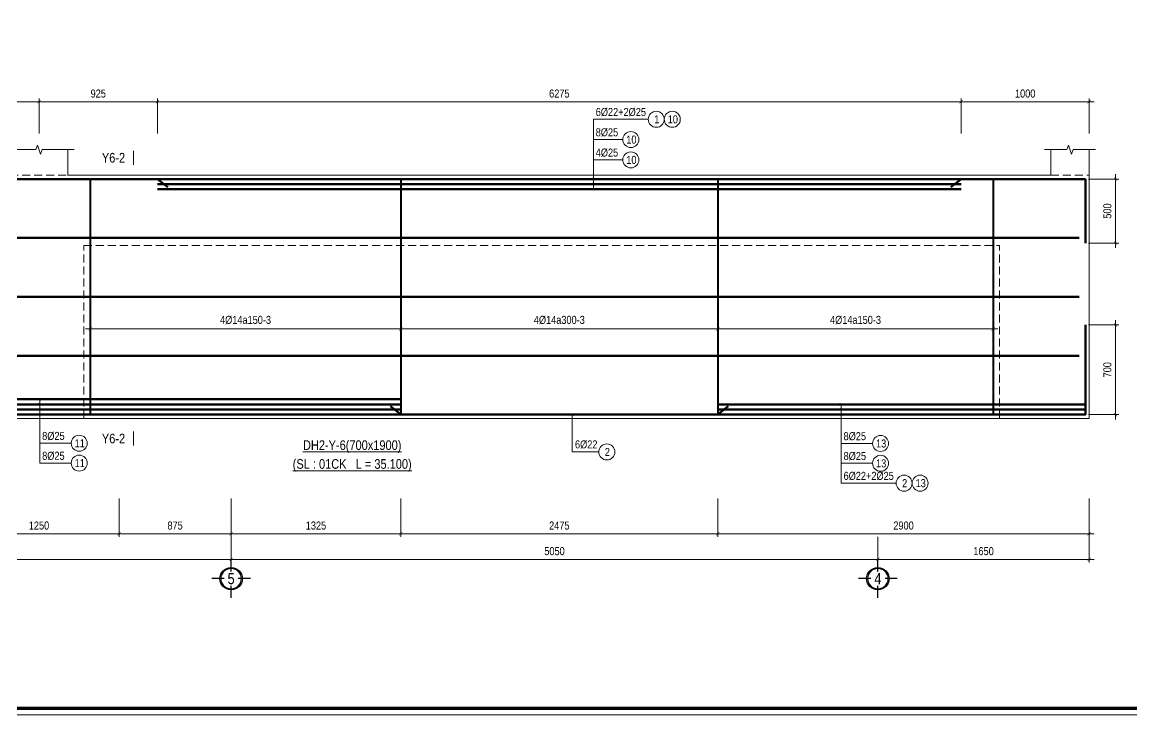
# Model space of a CAD drawing. Header units: millimetres. Extents: x 3014920 to 3563667, y -1638653 to -1356471.
# Drawn here: x 3088207 to 3096871, y -1620686 to -1615274 of the extents above; entities that cross this region are included whole.
import ezdxf
from ezdxf.enums import TextEntityAlignment as Align
from ezdxf.xclip import XClip

# ---------------------------------------------------------------- set-up
doc = ezdxf.new("R2010")
doc.units = ezdxf.units.MM
doc.header["$MEASUREMENT"] = 0
doc.header["$XCLIPFRAME"] = 0
doc.header["$PDMODE"] = 2
doc.linetypes.add('HIDDEN', pattern=[0.375, 0.25, -0.125])
doc.layers.get('0').update_dxf_attribs({"lineweight": 9})
doc.layers.get('Defpoints').update_dxf_attribs({"color": 10, "lineweight": 0})
for name, color, linetype, lineweight in [('2', 2, 'Continuous', 20), ('CDAI', 21, 'Continuous', 40), ('CTHEP', 50, 'Continuous', 50), ('DBAO', 90, 'Continuous', 13), ('DGIONG', 130, 'Continuous', 13), ('KTH', 154, 'Continuous', 9), ('Net khuat', 8, 'HIDDEN', 13), ('TEXT', 7, 'Continuous', 15)]:
    doc.layers.add(name, color=color, linetype=linetype, lineweight=lineweight)
doc.layers.add('8', color=8, linetype='Continuous')
doc.styles.add('HELVECONDENSE', font='VHELVCN_0.TTF')
doc.styles.add('Star-HelCon', font='VHELVCN_0.TTF')
doc.styles.add('TTP-HelCon', font='VHELVCN_0.TTF')
doc.styles.add('VNI-HELVE-CONDENSE', font='VHELVCN_0.TTF')
doc.dimstyles.new('kc-25', dxfattribs={"dimtxt": 62.5, "dimasz": 20, "dimexe": 20, "dimexo": 50, "dimgap": 25, "dimtad": 3, "dimdec": 0, "dimzin": 0, "dimdsep": 46, "dimtxsty": 'VNI-HELVE-CONDENSE', "dimblk": 'DIM', "dimcen": 2.5, "dimclrd": 256, "dimclre": 154, "dimclrt": 7, "dimaunit": 1, "dimadec": 0, "dimazin": 0, "dimtfac": 1, "dimtdec": 0, "dimtix": 1, "dimtmove": 0, "dimatfit": 3, "dimldrblk": 'DOT', "dimfxl": 1, "dimtolj": 1, "dimtzin": 0, "dimarcsym": 0})
doc.dimstyles.new('TTP-25', dxfattribs={"dimscale": 25, "dimtxt": 2.5, "dimasz": 1, "dimexe": 1, "dimexo": 1, "dimgap": 0.09, "dimtad": 0, "dimdec": 4, "dimrnd": 1, "dimzin": 9, "dimdsep": 46, "dimtxsty": 'TTP-HelCon', "dimblk": 'ARCHTICK', "dimcen": 0.09, "dimdle": 1.5, "dimclrd": 256, "dimclre": 256, "dimclrt": 7, "dimadec": 0, "dimazin": 0, "dimtfac": 1, "dimtdec": 4, "dimtmove": 0, "dimatfit": 3, "dimldrblk": 'ARCHTICK', "dimfxl": 1, "dimtvp": 1, "dimtolj": 1, "dimtzin": 0, "dimarcsym": 0})

# ---------------------------------------------------------------- blocks, each defined once
blk = doc.blocks.new('dau truc')
blk.add_circle((0, 0), 180)
at = {"layer": '8'}
for p, q in [((0, 127), (0, 345)), ((-127, 0), (-345, 0)), ((0, -345), (0, -127)), ((345, 0), (127, 0))]:
    blk.add_line(p, q, dxfattribs=at)
blk.add_circle((0, 0), 200, dxfattribs=at)
at = {"layer": 'TEXT', "style": 'HELVECONDENSE'}
blk.add_attdef('A', text='', height=233, dxfattribs=at).set_placement((0, 0), align=Align.MIDDLE)
blk = doc.blocks.new('_ArchTick')
at = {"color": 0, "linetype": 'ByBlock', "const_width": 0.15}
blk.add_lwpolyline([(-0.5, -0.5), (0.5, 0.5)], dxfattribs=at)
blk = doc.blocks.new('*D2599')
at = {"layer": 'Defpoints', "color": 0, "transparency": 16777216}
for p in [(19000, -2801), (28400, -2801), (19000, -3001)]:
    blk.add_point(p, dxfattribs=at)
at = {"layer": 'KTH', "lineweight": -2, "transparency": 16777216}
for p, q in [((19000, -2826), (19000, -3026)), ((28400, -2826), (28400, -3026)), ((28437.5, -3001), (18962.5, -3001))]:
    blk.add_line(p, q, dxfattribs=at)
at = {"layer": 'KTH', "lineweight": -2, "transparency": 16777216, "xscale": 25, "yscale": 25, "zscale": 25, "rotation": 180}
blk.add_blockref('_ArchTick', (19000, -3001), dxfattribs=at)
at = {"layer": 'KTH', "lineweight": -2, "transparency": 16777216, "xscale": 25, "yscale": 25, "zscale": 25}
blk.add_blockref('_ArchTick', (28400, -3001), dxfattribs=at)
at = {"layer": 'KTH', "color": 7, "transparency": 16777216, "insert": (23700, -2937.2), "char_height": 62.5, "attachment_point": 5, "style": 'TTP-HelCon'}
blk.add_mtext('\\A1;9400', dxfattribs=at)
blk = doc.blocks.new('*D2600')
at = {"layer": 'Defpoints', "color": 0, "transparency": 16777216}
for p in [(28400, -2801), (33450, -2801), (28400, -3001)]:
    blk.add_point(p, dxfattribs=at)
at = {"layer": 'KTH', "lineweight": -2, "transparency": 16777216}
for p, q in [((28400, -2826), (28400, -3026)), ((33450, -2826), (33450, -3026)), ((33487.5, -3001), (28362.5, -3001))]:
    blk.add_line(p, q, dxfattribs=at)
at = {"layer": 'KTH', "lineweight": -2, "transparency": 16777216, "xscale": 25, "yscale": 25, "zscale": 25, "rotation": 180}
blk.add_blockref('_ArchTick', (28400, -3001), dxfattribs=at)
at = {"layer": 'KTH', "lineweight": -2, "transparency": 16777216, "xscale": 25, "yscale": 25, "zscale": 25}
blk.add_blockref('_ArchTick', (33450, -3001), dxfattribs=at)
at = {"layer": 'KTH', "color": 7, "transparency": 16777216, "insert": (30925, -2937.2), "char_height": 62.5, "attachment_point": 5, "style": 'TTP-HelCon'}
blk.add_mtext('\\A1;5050', dxfattribs=at)
blk = doc.blocks.new('*D2606')
at = {"layer": 'Defpoints', "color": 0, "transparency": 16777216}
for p in [(26900, 574), (25975, 300), (26900, 300)]:
    blk.add_point(p, dxfattribs=at)
at = {"layer": 'KTH', "lineweight": -2, "transparency": 16777216}
for p, q in [((25937.5, 574), (26937.5, 574)), ((25975, 325), (25975, 599)), ((26900, 325), (26900, 599))]:
    blk.add_line(p, q, dxfattribs=at)
at = {"layer": 'KTH', "lineweight": -2, "transparency": 16777216, "xscale": 25, "yscale": 25, "zscale": 25, "rotation": 180}
blk.add_blockref('_ArchTick', (25975, 574), dxfattribs=at)
at = {"layer": 'KTH', "lineweight": -2, "transparency": 16777216, "xscale": 25, "yscale": 25, "zscale": 25}
blk.add_blockref('_ArchTick', (26900, 574), dxfattribs=at)
at = {"layer": 'KTH', "color": 7, "transparency": 16777216, "insert": (26437.5, 637.8), "char_height": 62.5, "attachment_point": 5, "style": 'TTP-HelCon'}
blk.add_mtext('\\A1;925', dxfattribs=at)
blk = doc.blocks.new('*D2607')
at = {"layer": 'Defpoints', "color": 0, "transparency": 16777216}
for p in [(26900, 574), (26900, 300), (27825, 300)]:
    blk.add_point(p, dxfattribs=at)
at = {"layer": 'KTH', "lineweight": -2, "transparency": 16777216}
for p, q in [((27862.5, 574), (26862.5, 574)), ((26900, 325), (26900, 599)), ((27825, 325), (27825, 599))]:
    blk.add_line(p, q, dxfattribs=at)
at = {"layer": 'KTH', "lineweight": -2, "transparency": 16777216, "xscale": 25, "yscale": 25, "zscale": 25, "rotation": 180}
blk.add_blockref('_ArchTick', (26900, 574), dxfattribs=at)
at = {"layer": 'KTH', "lineweight": -2, "transparency": 16777216, "xscale": 25, "yscale": 25, "zscale": 25}
blk.add_blockref('_ArchTick', (27825, 574), dxfattribs=at)
at = {"layer": 'KTH', "color": 7, "transparency": 16777216, "insert": (27362.5, 637.8), "char_height": 62.5, "attachment_point": 5, "style": 'TTP-HelCon'}
blk.add_mtext('\\A1;925', dxfattribs=at)
blk = doc.blocks.new('*D2608')
at = {"layer": 'Defpoints', "color": 0, "transparency": 16777216}
for p in [(35100, 574), (34100, 300), (35100, 300)]:
    blk.add_point(p, dxfattribs=at)
at = {"layer": 'KTH', "lineweight": -2, "transparency": 16777216}
for p, q in [((34062.5, 574), (35137.5, 574)), ((34100, 325), (34100, 599)), ((35100, 325), (35100, 599))]:
    blk.add_line(p, q, dxfattribs=at)
at = {"layer": 'KTH', "lineweight": -2, "transparency": 16777216, "xscale": 25, "yscale": 25, "zscale": 25, "rotation": 180}
blk.add_blockref('_ArchTick', (34100, 574), dxfattribs=at)
at = {"layer": 'KTH', "lineweight": -2, "transparency": 16777216, "xscale": 25, "yscale": 25, "zscale": 25}
blk.add_blockref('_ArchTick', (35100, 574), dxfattribs=at)
at = {"layer": 'KTH', "color": 7, "transparency": 16777216, "insert": (34600, 637.8), "char_height": 62.5, "attachment_point": 5, "style": 'TTP-HelCon'}
blk.add_mtext('\\A1;1000', dxfattribs=at)
blk = doc.blocks.new('*D2609')
at = {"layer": 'Defpoints', "color": 0, "transparency": 16777216}
for p in [(27825, 574), (27825, 300), (34100, 300)]:
    blk.add_point(p, dxfattribs=at)
at = {"layer": 'KTH', "lineweight": -2, "transparency": 16777216}
for p, q in [((34137.5, 574), (27787.5, 574)), ((27825, 325), (27825, 599)), ((34100, 325), (34100, 599))]:
    blk.add_line(p, q, dxfattribs=at)
at = {"layer": 'KTH', "lineweight": -2, "transparency": 16777216, "xscale": 25, "yscale": 25, "zscale": 25, "rotation": 180}
blk.add_blockref('_ArchTick', (27825, 574), dxfattribs=at)
at = {"layer": 'KTH', "lineweight": -2, "transparency": 16777216, "xscale": 25, "yscale": 25, "zscale": 25}
blk.add_blockref('_ArchTick', (34100, 574), dxfattribs=at)
at = {"layer": 'KTH', "color": 7, "transparency": 16777216, "insert": (30962.5, 637.8), "char_height": 62.5, "attachment_point": 5, "style": 'TTP-HelCon'}
blk.add_mtext('\\A1;6275', dxfattribs=at)
blk = doc.blocks.new('*D2612')
at = {"layer": 'Defpoints', "color": 0, "transparency": 16777216}
for p in [(27525, -2500), (28400, -2500), (27525, -2801)]:
    blk.add_point(p, dxfattribs=at)
at = {"layer": 'KTH', "lineweight": -2, "transparency": 16777216}
for p, q in [((27525, -2525), (27525, -2826)), ((28400, -2525), (28400, -2826)), ((28437.5, -2801), (27487.5, -2801))]:
    blk.add_line(p, q, dxfattribs=at)
at = {"layer": 'KTH', "lineweight": -2, "transparency": 16777216, "xscale": 25, "yscale": 25, "zscale": 25, "rotation": 180}
blk.add_blockref('_ArchTick', (27525, -2801), dxfattribs=at)
at = {"layer": 'KTH', "lineweight": -2, "transparency": 16777216, "xscale": 25, "yscale": 25, "zscale": 25}
blk.add_blockref('_ArchTick', (28400, -2801), dxfattribs=at)
at = {"layer": 'KTH', "color": 7, "transparency": 16777216, "insert": (27962.5, -2737.2), "char_height": 62.5, "attachment_point": 5, "style": 'TTP-HelCon'}
blk.add_mtext('\\A1;875', dxfattribs=at)
blk = doc.blocks.new('*D2613')
at = {"layer": 'Defpoints', "color": 0, "transparency": 16777216}
for p in [(26275, -2500), (27525, -2500), (27525, -2801)]:
    blk.add_point(p, dxfattribs=at)
at = {"layer": 'KTH', "lineweight": -2, "transparency": 16777216}
for p, q in [((26275, -2525), (26275, -2826)), ((27525, -2525), (27525, -2826)), ((26237.5, -2801), (27562.5, -2801))]:
    blk.add_line(p, q, dxfattribs=at)
at = {"layer": 'KTH', "lineweight": -2, "transparency": 16777216, "xscale": 25, "yscale": 25, "zscale": 25, "rotation": 180}
blk.add_blockref('_ArchTick', (26275, -2801), dxfattribs=at)
at = {"layer": 'KTH', "lineweight": -2, "transparency": 16777216, "xscale": 25, "yscale": 25, "zscale": 25}
blk.add_blockref('_ArchTick', (27525, -2801), dxfattribs=at)
at = {"layer": 'KTH', "color": 7, "transparency": 16777216, "insert": (26900, -2737.2), "char_height": 62.5, "attachment_point": 5, "style": 'TTP-HelCon'}
blk.add_mtext('\\A1;1250', dxfattribs=at)
blk = doc.blocks.new('*D2614')
at = {"layer": 'Defpoints', "color": 0, "transparency": 16777216}
for p in [(32200, -2500), (35100, -2500), (32200, -2801)]:
    blk.add_point(p, dxfattribs=at)
at = {"layer": 'KTH', "lineweight": -2, "transparency": 16777216}
for p, q in [((32200, -2525), (32200, -2826)), ((35100, -2525), (35100, -2826)), ((35137.5, -2801), (32162.5, -2801))]:
    blk.add_line(p, q, dxfattribs=at)
at = {"layer": 'KTH', "lineweight": -2, "transparency": 16777216, "xscale": 25, "yscale": 25, "zscale": 25, "rotation": 180}
blk.add_blockref('_ArchTick', (32200, -2801), dxfattribs=at)
at = {"layer": 'KTH', "lineweight": -2, "transparency": 16777216, "xscale": 25, "yscale": 25, "zscale": 25}
blk.add_blockref('_ArchTick', (35100, -2801), dxfattribs=at)
at = {"layer": 'KTH', "color": 7, "transparency": 16777216, "insert": (33650, -2737.2), "char_height": 62.5, "attachment_point": 5, "style": 'TTP-HelCon'}
blk.add_mtext('\\A1;2900', dxfattribs=at)
blk = doc.blocks.new('*D2615')
at = {"layer": 'Defpoints', "color": 0, "transparency": 16777216}
for p in [(28400, -2500), (29725, -2500), (29725, -2801)]:
    blk.add_point(p, dxfattribs=at)
at = {"layer": 'KTH', "lineweight": -2, "transparency": 16777216}
for p, q in [((28400, -2525), (28400, -2826)), ((29725, -2525), (29725, -2826)), ((28362.5, -2801), (29762.5, -2801))]:
    blk.add_line(p, q, dxfattribs=at)
at = {"layer": 'KTH', "lineweight": -2, "transparency": 16777216, "xscale": 25, "yscale": 25, "zscale": 25, "rotation": 180}
blk.add_blockref('_ArchTick', (28400, -2801), dxfattribs=at)
at = {"layer": 'KTH', "lineweight": -2, "transparency": 16777216, "xscale": 25, "yscale": 25, "zscale": 25}
blk.add_blockref('_ArchTick', (29725, -2801), dxfattribs=at)
at = {"layer": 'KTH', "color": 7, "transparency": 16777216, "insert": (29062.5, -2737.2), "char_height": 62.5, "attachment_point": 5, "style": 'TTP-HelCon'}
blk.add_mtext('\\A1;1325', dxfattribs=at)
blk = doc.blocks.new('*D2616')
at = {"layer": 'Defpoints', "color": 0, "transparency": 16777216}
for p in [(29725, -2500), (32200, -2500), (29725, -2801)]:
    blk.add_point(p, dxfattribs=at)
at = {"layer": 'KTH', "lineweight": -2, "transparency": 16777216}
for p, q in [((29725, -2525), (29725, -2826)), ((32200, -2525), (32200, -2826)), ((32237.5, -2801), (29687.5, -2801))]:
    blk.add_line(p, q, dxfattribs=at)
at = {"layer": 'KTH', "lineweight": -2, "transparency": 16777216, "xscale": 25, "yscale": 25, "zscale": 25, "rotation": 180}
blk.add_blockref('_ArchTick', (29725, -2801), dxfattribs=at)
at = {"layer": 'KTH', "lineweight": -2, "transparency": 16777216, "xscale": 25, "yscale": 25, "zscale": 25}
blk.add_blockref('_ArchTick', (32200, -2801), dxfattribs=at)
at = {"layer": 'KTH', "color": 7, "transparency": 16777216, "insert": (30962.5, -2737.2), "char_height": 62.5, "attachment_point": 5, "style": 'TTP-HelCon'}
blk.add_mtext('\\A1;2475', dxfattribs=at)
blk = doc.blocks.new('*D2622')
at = {"layer": 'Defpoints', "color": 0, "transparency": 16777216}
for p in [(35070, -30), (35305.5, -30), (35070, -530)]:
    blk.add_point(p, dxfattribs=at)
at = {"layer": 'KTH', "lineweight": -2, "transparency": 16777216}
for p, q in [((35305.5, -567.5), (35305.5, 7.5)), ((35095, -30), (35330.5, -30)), ((35095, -530), (35330.5, -530))]:
    blk.add_line(p, q, dxfattribs=at)
at = {"layer": 'KTH', "lineweight": -2, "transparency": 16777216, "xscale": 25, "yscale": 25, "zscale": 25}
for p, rotation in [((35305.5, -30), 90), ((35305.5, -530), 270)]:
    blk.add_blockref('_ArchTick', p, dxfattribs=dict(at, rotation=rotation))
at = {"layer": 'KTH', "color": 7, "transparency": 16777216, "insert": (35241.7, -280), "char_height": 62.5, "attachment_point": 5, "rotation": 90, "style": 'TTP-HelCon'}
blk.add_mtext('\\A1;500', dxfattribs=at)
blk = doc.blocks.new('*D2623')
at = {"layer": 'Defpoints', "color": 0, "transparency": 16777216}
for p in [(35070, -1170), (35070, -1870), (35305.5, -1870)]:
    blk.add_point(p, dxfattribs=at)
at = {"layer": 'KTH', "lineweight": -2, "transparency": 16777216}
for p, q in [((35095, -1170), (35330.5, -1170)), ((35305.5, -1132.5), (35305.5, -1907.5)), ((35095, -1870), (35330.5, -1870))]:
    blk.add_line(p, q, dxfattribs=at)
at = {"layer": 'KTH', "lineweight": -2, "transparency": 16777216, "xscale": 25, "yscale": 25, "zscale": 25}
for p, rotation in [((35305.5, -1170), 90), ((35305.5, -1870), 270)]:
    blk.add_blockref('_ArchTick', p, dxfattribs=dict(at, rotation=rotation))
at = {"layer": 'KTH', "color": 7, "transparency": 16777216, "insert": (35241.7, -1520), "char_height": 62.5, "attachment_point": 5, "rotation": 90, "style": 'TTP-HelCon'}
blk.add_mtext('\\A1;700', dxfattribs=at)
blk = doc.blocks.new('DIM')
h = blk.add_hatch(color=1)
h.paths.add_polyline_path([(0.49, 0.29, 1), (0.29, 0.49), (-0.19, 0), (0.19, 0)])
h.paths.add_polyline_path([(0.19, 0), (-0.19, 0), (-0.49, -0.29, 1), (-0.29, -0.49)])
at = {"color": 9}
for p, q in [((-0.19, 0), (-1.5, 0)), ((0.19, 0), (1.5, 0))]:
    blk.add_line(p, q, dxfattribs=at)
at = {"color": 1}
for p, q in [((-0.49, -0.29), (0.29, 0.49)), ((-0.29, -0.49), (0.49, 0.29)), ((-0.19, 0), (0.19, 0))]:
    blk.add_line(p, q, dxfattribs=at)
blk.add_arc((-0.39, -0.39), 0.138, 135, 315, dxfattribs=at)
blk = doc.blocks.new('*D2639')
at = {"layer": 'Defpoints', "color": 0, "transparency": 16777216}
for p in [(27300, -950), (29725, -950), (27300, -1201.2)]:
    blk.add_point(p, dxfattribs=at)
at = {"layer": 'KTH', "lineweight": -2, "transparency": 16777216}
for p, q in [((27300, -975), (27300, -1226.2)), ((29725, -975), (29725, -1226.2)), ((29762.5, -1201.2), (27262.5, -1201.2))]:
    blk.add_line(p, q, dxfattribs=at)
at = {"layer": 'KTH', "lineweight": -2, "transparency": 16777216, "xscale": 25, "yscale": 25, "zscale": 25}
for p, rotation in [((27300, -1201.2), 179.9999999866598), ((29725, -1201.2), 359.9999999866598)]:
    blk.add_blockref('_ArchTick', p, dxfattribs=dict(at, rotation=rotation))
at = {"layer": 'KTH', "color": 7, "transparency": 16777216, "insert": (28512.5, -1131.3), "char_height": 62.5, "attachment_point": 5, "rotation": 360, "style": 'TTP-HelCon'}
blk.add_mtext('\\A1;4Þ14a150-3', dxfattribs=at)
blk = doc.blocks.new('*D2640')
at = {"layer": 'Defpoints', "color": 0, "transparency": 16777216}
for p in [(29725, -950), (32200, -950), (32200, -1201.2)]:
    blk.add_point(p, dxfattribs=at)
at = {"layer": 'KTH', "lineweight": -2, "transparency": 16777216}
for p, q in [((29725, -975), (29725, -1226.2)), ((32200, -975), (32200, -1226.2)), ((29687.5, -1201.2), (32237.5, -1201.2))]:
    blk.add_line(p, q, dxfattribs=at)
at = {"layer": 'KTH', "lineweight": -2, "transparency": 16777216, "xscale": 25, "yscale": 25, "zscale": 25, "rotation": 180}
blk.add_blockref('_ArchTick', (29725, -1201.2), dxfattribs=at)
at = {"layer": 'KTH', "lineweight": -2, "transparency": 16777216, "xscale": 25, "yscale": 25, "zscale": 25}
blk.add_blockref('_ArchTick', (32200, -1201.2), dxfattribs=at)
at = {"layer": 'KTH', "color": 7, "transparency": 16777216, "insert": (30962.5, -1131.3), "char_height": 62.5, "attachment_point": 5, "style": 'TTP-HelCon'}
blk.add_mtext('\\A1;4Þ14a300-3', dxfattribs=at)
blk = doc.blocks.new('*D2641')
at = {"layer": 'Defpoints', "color": 0, "transparency": 16777216}
for p in [(32200, -952), (34350, -952), (34350, -1201.2)]:
    blk.add_point(p, dxfattribs=at)
at = {"layer": 'KTH', "lineweight": -2, "transparency": 16777216}
for p, q in [((32200, -977), (32200, -1226.2)), ((34350, -977), (34350, -1226.2)), ((32162.5, -1201.2), (34387.5, -1201.2))]:
    blk.add_line(p, q, dxfattribs=at)
at = {"layer": 'KTH', "lineweight": -2, "transparency": 16777216, "xscale": 25, "yscale": 25, "zscale": 25, "rotation": 180}
blk.add_blockref('_ArchTick', (32200, -1201.2), dxfattribs=at)
at = {"layer": 'KTH', "lineweight": -2, "transparency": 16777216, "xscale": 25, "yscale": 25, "zscale": 25}
blk.add_blockref('_ArchTick', (34350, -1201.2), dxfattribs=at)
at = {"layer": 'KTH', "color": 7, "transparency": 16777216, "insert": (33275, -1131.3), "char_height": 62.5, "attachment_point": 5, "style": 'TTP-HelCon'}
blk.add_mtext('\\A1;4Þ14a150-3', dxfattribs=at)
blk = doc.blocks.new('*D2642')
at = {"layer": 'Defpoints', "color": 0, "transparency": 16777216}
for p in [(33450, -2801), (35100, -2801), (35100, -3001)]:
    blk.add_point(p, dxfattribs=at)
at = {"layer": 'KTH', "lineweight": -2, "transparency": 16777216}
for p, q in [((33450, -2826), (33450, -3026)), ((35100, -2826), (35100, -3026)), ((33412.5, -3001), (35137.5, -3001))]:
    blk.add_line(p, q, dxfattribs=at)
at = {"layer": 'KTH', "lineweight": -2, "transparency": 16777216, "xscale": 25, "yscale": 25, "zscale": 25, "rotation": 180}
blk.add_blockref('_ArchTick', (33450, -3001), dxfattribs=at)
at = {"layer": 'KTH', "lineweight": -2, "transparency": 16777216, "xscale": 25, "yscale": 25, "zscale": 25}
blk.add_blockref('_ArchTick', (35100, -3001), dxfattribs=at)
at = {"layer": 'KTH', "color": 7, "transparency": 16777216, "insert": (34275, -2937.2), "char_height": 62.5, "attachment_point": 5, "style": 'TTP-HelCon'}
blk.add_mtext('\\A1;1650', dxfattribs=at)
blk = doc.blocks.new('MC')
at = {"layer": 'CTHEP', "const_width": 10, "elevation": 0}
blk.add_lwpolyline([(36, 150), (36, 0)], dxfattribs=at)
at = {"layer": 'TEXT', "style": 'TTP-HelCon'}
blk.add_attdef('A', text='', height=100, dxfattribs=at).set_placement((-50, 26), align=Align.RIGHT)
blk = doc.blocks.new('2Y-7')
at = {"layer": 'CTHEP'}
for p, q in [((43821.41112, -949.99789), (53.4545, -949.99789)), ((43821.41112, -1409.99789), (53.4545, -1409.99789))]:
    blk.add_line(p, q, dxfattribs=at)
blk.add_lwpolyline([(30, -1870), (35469.73058, -1870)], dxfattribs=at)
at = {"layer": 'DBAO', "linetype": 'Continuous', "flags": 128}
for points in [[(0, -2000), (34299.99999, -2000), (34299.99999, -2750), (43900.00002, -2750), (43900.00002, 0)], [(0, -1900), (34399.99999, -1900)]]:
    blk.add_lwpolyline(points, dxfattribs=at)
blk = doc.blocks.new('CHG_XX_Khung ten')
blk.add_lwpolyline([(15, 579), (826, 579), (826, 15), (15, 15)], close=True)
at = {"color": 4, "linetype": 'Continuous', "const_width": 1}
blk.add_lwpolyline([(17, 577), (824, 577), (824, 17), (17, 17)], close=True, dxfattribs=at)
blk = doc.blocks.new('2Y-6')
at = {"layer": 'CDAI'}
for points in [[(27300, -30), (27300, -1870)], [(29725.00001, -30), (29725.00001, -1870)], [(32199.99249, -30), (32199.99249, -1870)], [(34349.99249, -30), (34349.99249, -1870)]]:
    blk.add_lwpolyline(points, dxfattribs=at)
at = {"layer": 'CTHEP'}
for p, q in [((27906.43339, -94.5255), (27825.0075, -30)), ((27825.0075, -70), (34099.99249, -70)), ((34018.56659, -94.5255), (34099.99249, -30)), ((35069.99999, -530.00001), (35069.99999, -30)), ((27825.0075, -110), (34099.99249, -110)), ((35021.41109, -490), (53.4545, -490)), ((35021.41109, -950), (53.4545, -950)), ((35021.41109, -1410), (53.4545, -1410)), ((29643.57411, -1805.47451), (29725.00001, -1870)), ((32281.41838, -1805.47451), (32199.99249, -1870))]:
    blk.add_line(p, q, dxfattribs=at)
for points in [[(30, -529.99859), (30, -30), (35069.99999, -30)], [(30, -1870), (35069.99999, -1870), (35069.99999, -1170)], [(24074.9925, -1750.00002), (29725.00001, -1750.00002)], [(24074.9925, -1790.00001), (29725.00001, -1790.00001)], [(32199.99249, -1790.00001), (35069.99999, -1790.00001)], [(24074.9925, -1830), (29725.00001, -1830)], [(32199.99249, -1830), (35069.99999, -1830)]]:
    blk.add_lwpolyline(points, dxfattribs=at)
at = {"layer": 'DBAO', "linetype": 'Continuous'}
for p, q in [((27124.99992, 0), (27124.99992, 200)), ((34800.00001, 200), (34800.00001, 0)), ((35099.99999, 0), (35099.99999, 200)), ((27124.99992, 0), (34800.00001, 0)), ((35099.99998, -1900), (35099.99998, 0)), ((0, -1900), (35099.99998, -1900))]:
    blk.add_line(p, q, dxfattribs=at)
at = {"layer": 'DGIONG', "linetype": 'Continuous', "flags": 128}
for points in [[(27174.99992, 200), (26924.99992, 200), (26912.49992, 165.65653), (26887.49992, 234.34347), (26874.99992, 200), (26624.98492, 200)], [(35149.99999, 200), (34975, 200), (34962.5, 165.65653), (34937.5, 234.34347), (34925, 200), (34749.985, 200)]]:
    blk.add_lwpolyline(points, dxfattribs=at)
at = {"layer": 'DGIONG'}
for centre in [(31719.66564, 436.79515), (31844.66564, 436.79515), (31520.93064, 278.37065), (31520.93064, 119.94615), (27213.85715, -2093.93134), (33471.13132, -2095.83339), (31333.46622, -2162.04426), (27213.85715, -2248.91234), (33471.13127, -2250.81439), (33654.82427, -2405.79534), (33779.82427, -2405.79534)]:
    blk.add_circle(centre, 62.5, dxfattribs=at)
at = {"layer": 'Net khuat', "ltscale": 250}
for p, q in [((26674.99992, 0), (27124.99992, 0)), ((34800.00001, 0), (35099.99999, 0)), ((27249.99999, -550), (34399.99999, -550)), ((27249.99999, -1900), (27249.99999, -550)), ((34399.99999, -1900), (34399.99999, -550))]:
    blk.add_line(p, q, dxfattribs=at)
at = {"xscale": 0.75, "yscale": 0.75, "zscale": 0.75}
for p in [(27609.87726, 79.50624), (27609.87726, -2114.08311)]:
    blk.add_blockref('MC', p, dxfattribs=at).add_auto_attribs({'A': 'Y6-2'})
at = {"layer": '2', "ltscale": 300}
ref = blk.add_blockref('dau truc', (28400, -3151.86454), dxfattribs=dict(at, xscale=0.436713129747659, yscale=0.436713129747659, zscale=0.436713129747659))
ref.add_attrib('A', '5', dxfattribs={"layer": 'TEXT', "height": 87.5, "style": 'HELVECONDENSE'}).set_placement((28400, -3151.86454), align=Align.MIDDLE)
ref = blk.add_blockref('dau truc', (33450, -3151.86454), dxfattribs=dict(at, xscale=0.436713129747659, yscale=0.436713129747659, zscale=0.436713129747659))
ref.add_attrib('A', '4', dxfattribs={"layer": 'TEXT', "height": 87.5, "style": 'HELVECONDENSE'}).set_placement((33450, -3151.86454), align=Align.MIDDLE)
at = {"layer": 'TEXT', "style": 'TTP-HelCon'}
for s, p in [('6Þ22+2Þ25', (31246.85777, 462.6481, 0)), ('8Þ25', (31246.85777, 304.2236, 0)), ('4Þ25', (31246.85777, 145.7991, 0)), ('8Þ25', (26924.74227, -2068.07834, 0)), ('6Þ22', (31084.97799, -2134.1472, 0)), ('8Þ25', (33182.01645, -2069.98039, 0)), ('8Þ25', (26924.74227, -2223.05934, 0)), ('8Þ25', (33182.01639, -2224.96139, 0)), ('6Þ22+2Þ25', (33182.01639, -2379.94239, 0))]:
    blk.add_text(s, height=62.5, dxfattribs=at).set_placement(p)
at = {"layer": 'TEXT', "style": 'Star-HelCon'}
for s, p in [('1', (31723.83231, 436.79515)), ('10', (31848.83231, 436.79515)), ('10', (31525.09731, 278.37065)), ('10', (31525.09731, 119.94615)), ('11', (27218.02382, -2093.93134)), ('13', (33475.29799, -2095.83339)), ('2', (31337.63289, -2162.04426)), ('11', (27218.02382, -2248.91234)), ('13', (33475.29794, -2250.81439)), ('2', (33658.99094, -2405.79534)), ('13', (33783.99094, -2405.79534))]:
    blk.add_text(s, height=62.5, dxfattribs=at).set_placement(p, align=Align.MIDDLE)
at = {"layer": 'TEXT', "style": 'TTP-HelCon'}
for s, p in [('%%UDH2-Y-6(700x1900)', (29345.35728, -2146.31614)), ('%%U(SL : 01CK   L = 35.100)', (29345.35728, -2293.21074))]:
    blk.add_text(s, height=75, dxfattribs=at).set_placement(p, align=Align.CENTER)
at = {"layer": 'KTH'}
for base, p1, p2, picture, middle in [((26900, 574.00461), (25975, 300), (26900, 300), '*D2606', (26437.5, 637.83794)), ((35100.000011, 574.004608), (34099.984965, 299.999999), (35100.000011, 300), '*D2608', (34599.992488, 637.837941)), ((27524.9925, -2801.04426), (28400, -2500), (27524.9925, -2500), '*D2612', (27962.49625, -2737.21093)), ((29725.00001, -2801.04426), (32199.99997, -2500), (29725.00001, -2500), '*D2616', (30962.49999, -2737.21093)), ((32199.99997, -2801.04426), (35099.99998, -2500), (32199.99997, -2500), '*D2614', (33649.99998, -2737.21093)), ((35100.00001, -3001), (33450, -2801.04426), (35100.00001, -2801.04426), '*D2642', (34275.00001, -2937.16667))]:
    dim = blk.add_linear_dim(base=base, p1=p1, p2=p2, angle=180, dimstyle='TTP-25', override={"dimtmove": 1}, dxfattribs=at)
    dim.commit()
    dim.dimension.update_dxf_attribs({"geometry": picture, "text_midpoint": middle})
for base, p1, p2, picture, middle in [((26900, 574.00461), (27825.0075, 300), (26900, 300), '*D2607', (27362.50375, 637.83794)), ((27825.0075, 574.00461), (34099.98496, 300), (27825.0075, 300), '*D2609', (30962.49623, 637.83794)), ((27524.9925, -2801.04426), (26275.00001, -2500), (27524.9925, -2500), '*D2613', (26899.99626, -2737.21093)), ((29725.00001, -2801.04426), (28400, -2500), (29725.00001, -2500), '*D2615', (29062.50001, -2737.21093)), ((19000, -3001), (28400, -2801.04426), (19000, -2801.04426), '*D2599', (23700, -2937.16667)), ((28400, -3001), (33450, -2801.04426), (28400, -2801.04426), '*D2600', (30925, -2937.16667))]:
    dim = blk.add_linear_dim(base=base, p1=p1, p2=p2, dimstyle='TTP-25', override={"dimtmove": 1}, dxfattribs=at)
    dim.commit()
    dim.dimension.update_dxf_attribs({"geometry": picture, "text_midpoint": middle})
at = {"layer": 'KTH', "color": 5}
for base, p1, p2, override, picture, middle in [((35305.51979, -30), (35069.99999, -530.00001), (35069.99999, -30), {"dimarcsym": 1}, '*D2622', (35241.68646, -280)), ((35305.51979, -1870), (35069.99999, -1170), (35069.99999, -1870), {"dimtmove": 1, "dimarcsym": 1}, '*D2623', (35241.68646, -1520))]:
    dim = blk.add_linear_dim(base=base, p1=p1, p2=p2, angle=90, dimstyle='TTP-25', override=override, dxfattribs=at)
    dim.commit()
    dim.dimension.update_dxf_attribs({"geometry": picture, "text_midpoint": middle})
at = {"layer": 'KTH'}
for base, p1, p2, angle, text, picture, middle in [((27300, -1201.20202), (29725.02243, -950), (27300, -950), 179.999999987, '4Þ14a150-3', '*D2639', (28512.51121, -1131.28536)), ((32199.99249, -1201.20202), (29725.02243, -950), (32199.99249, -950), 0.000000013, '4Þ14a300-3', '*D2640', (30962.50746, -1131.28536)), ((34349.99249, -1201.20202), (32199.99249, -952.03268), (34349.99249, -952.03268), 0.000000013, '4Þ14a150-3', '*D2641', (33274.99249, -1131.28536))]:
    dim = blk.add_linear_dim(base=base, p1=p1, p2=p2, angle=angle, text=text, dimstyle='TTP-25', override={"dimtmove": 1}, dxfattribs=at)
    dim.commit()
    dim.dimension.update_dxf_attribs({"geometry": picture, "text_midpoint": middle})
at = {"layer": 'DGIONG'}
for points in [[(31228.34592, -70), (31228.34573, 436.79515), (31657.16564, 436.79515)], [(31228.34592, -30), (31228.34573, 278.37065), (31458.43064, 278.37065)], [(31228.34587, -110), (31228.34573, 119.94615), (31458.43064, 119.94615)], [(26906.23047, -1749.99998), (26906.23024, -2093.93128), (27151.35715, -2093.93128)], [(26906.23047, -1789.99998), (26906.23024, -2248.91228), (27151.35715, -2248.91228)], [(33163.50464, -1790.00001), (33163.50442, -2095.83333), (33408.63132, -2095.83333)], [(31061.96622, -1870), (31061.96596, -2162.04426), (31270.96622, -2162.04426)], [(33163.50459, -1830.00006), (33163.50436, -2250.81434), (33408.63127, -2250.81434)], [(33163.50455, -1870.00006), (33163.50436, -2405.79534), (33592.32427, -2405.79534)]]:
    blk.add_leader(points, dimstyle='kc-25', override={"dimtad": 0, "dimldrblk": 'ArchTick', "dimfxl": 100, "dimarcsym": 1}, dxfattribs=at)

msp = doc.modelspace()

# ---------------------------------------------------------------- block references
at = {"layer": 'DGIONG', "color": 5}
ref = msp.add_blockref('2Y-7', (3079376.73028, -1614599.69118), dxfattribs=at)
XClip(ref).set_block_clipping_path([(26942.861779483, -4609.38876336), (45372.9411157561, 704.819474112)])
ref = msp.add_blockref('2Y-6', (3061438.55364, -1616469.87395), dxfattribs=at)
XClip(ref).set_block_clipping_path([(23829.9644715958, -3651.2051833121), (35939.001957038, 838.4910726871)])

# ---------------------------------------------------------------- next in the draw order: block references
at = {"color": 5, "xscale": 25.92478421704392, "yscale": 25.92478421704392, "zscale": 25.92478421704392}
msp.add_blockref('CHG_XX_Khung ten', (3084006.85793, -1621074.38806), dxfattribs=at)

doc.saveas('drawing.dxf')
